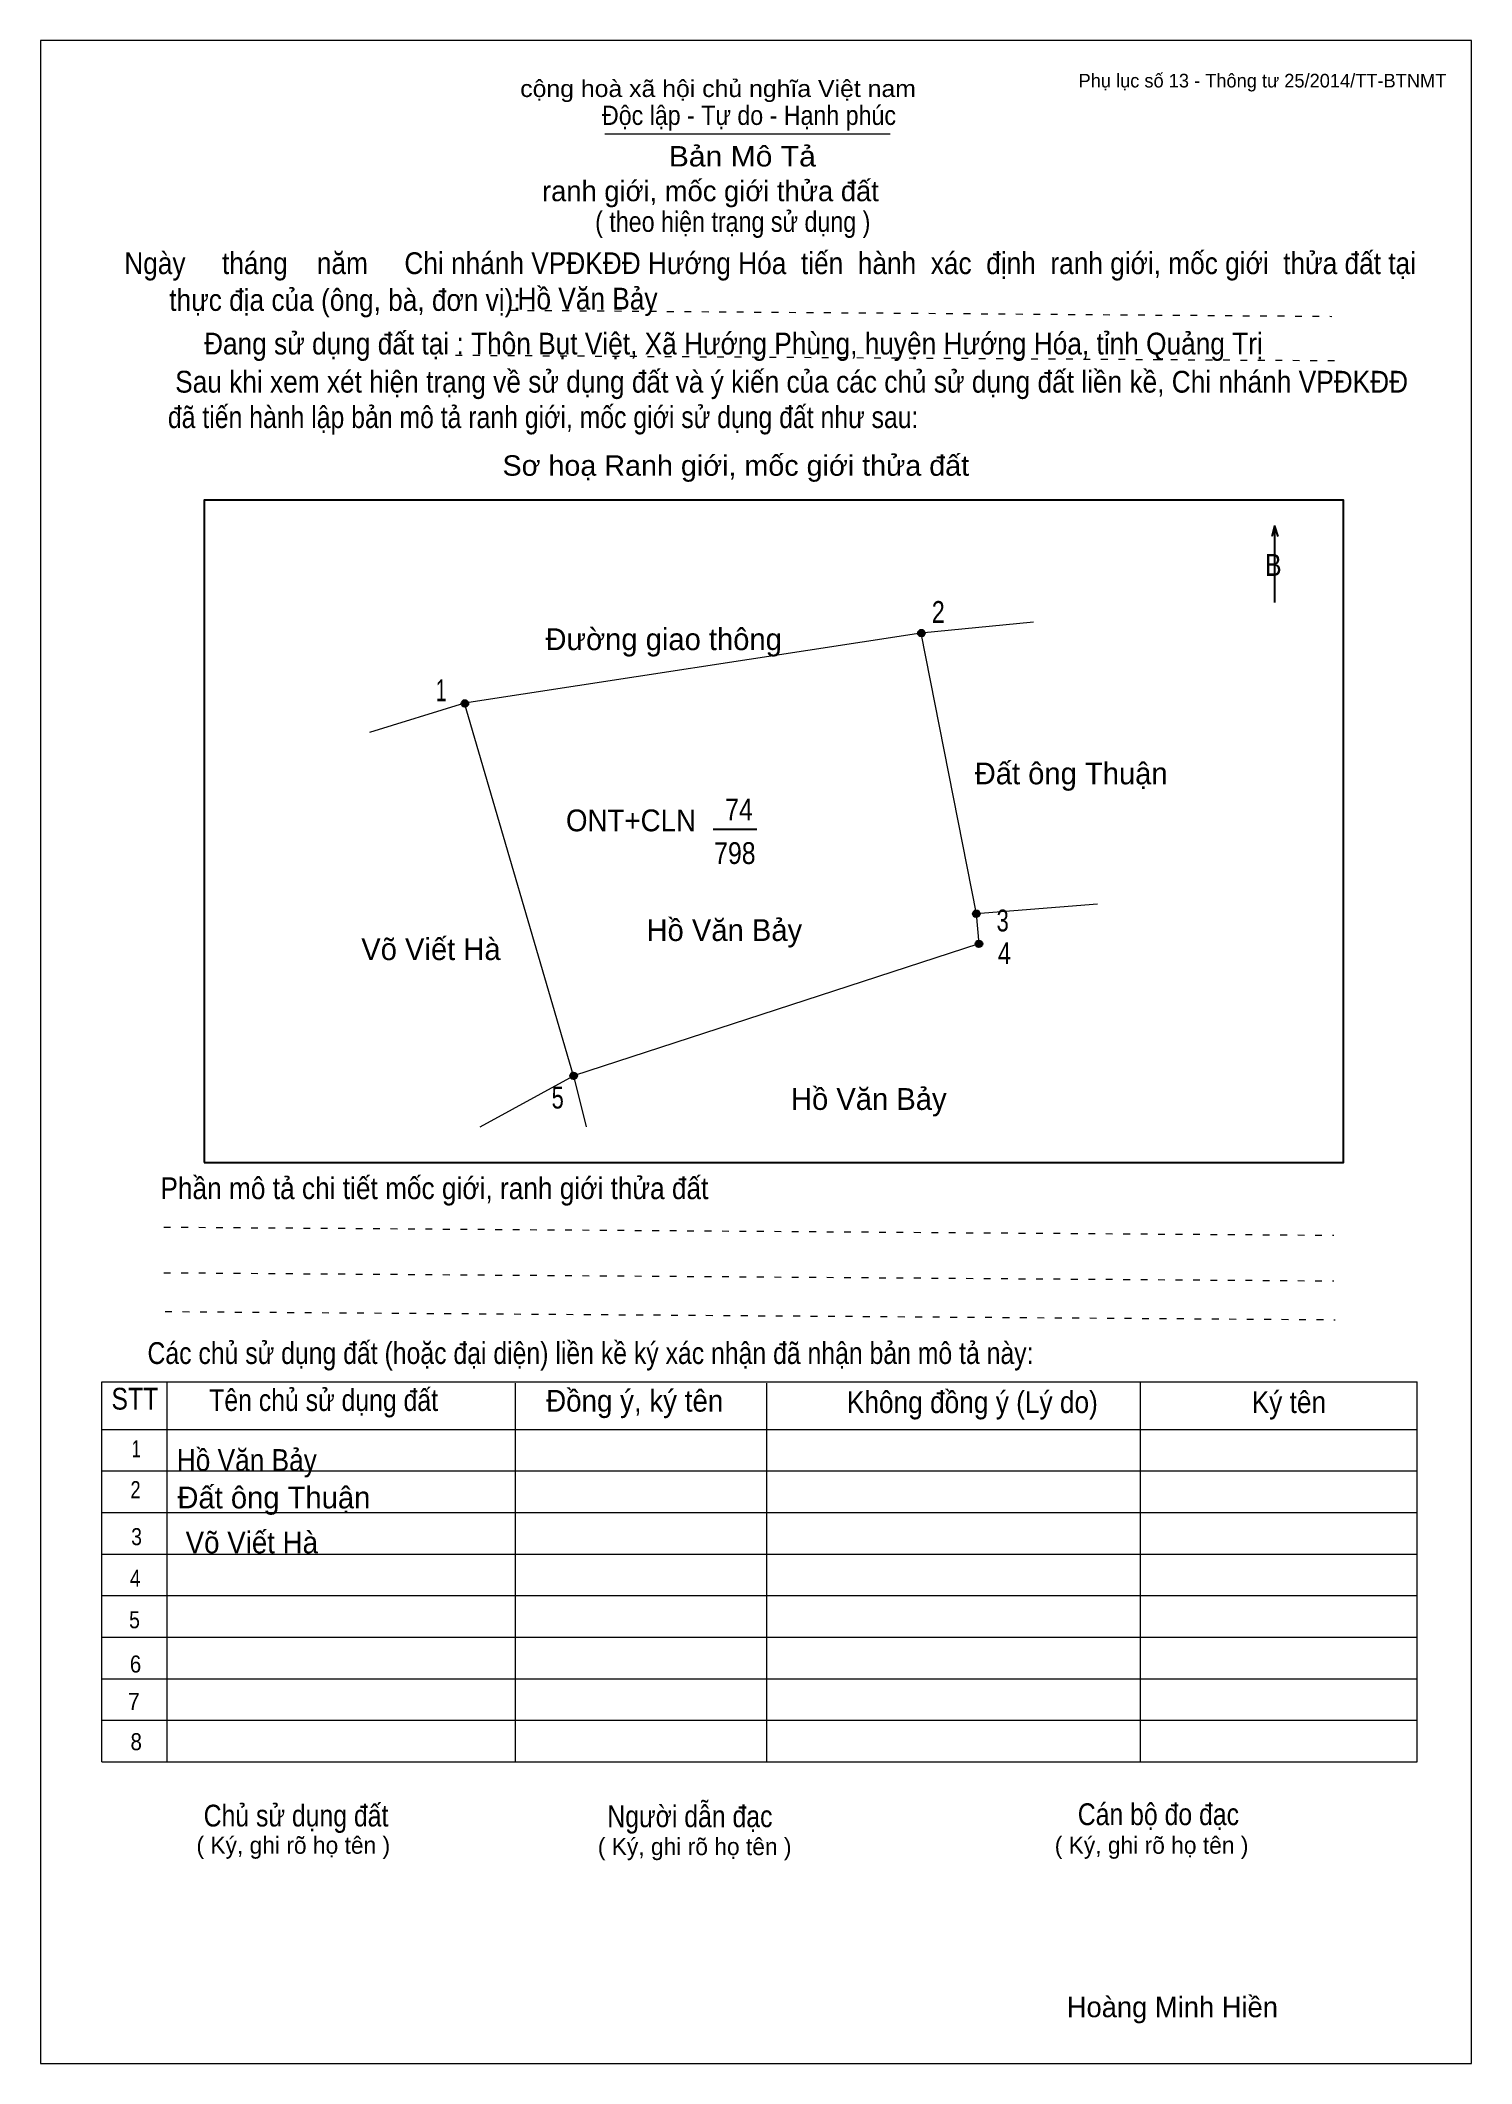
# Model space of a CAD drawing. Header units: centimetres. Extents: x 0 to 21, y 0 to 29.7.
import ezdxf
from ezdxf.enums import TextEntityAlignment as Align

# ---------------------------------------------------------------- set-up
doc = ezdxf.new("R2010")
doc.units = ezdxf.units.CM
doc.header["$LTSCALE"] = 0.13
doc.linetypes.add('DOTTED', pattern=[1.5, 0.3, -1.2])
for name, color, linetype, lineweight in [('1', 7, 'Continuous', 13), ('32', 7, 'Continuous', 25), ('33', 7, 'Continuous', 25), ('6', 7, 'Continuous', 13), ('62', 7, 'Continuous', 13)]:
    doc.layers.add(name, color=color, linetype=linetype, lineweight=lineweight)
doc.layers.add('34', color=7, linetype='Continuous')
doc.layers.add('63', color=7, linetype='Continuous')

msp = doc.modelspace()

# ---------------------------------------------------------------- hatches: boundary and pattern name
at = {"layer": '32'}
for points in [[(12.9777, 21, 1), (12.8777, 21, 1)], [(6.2785, 19.9673, 1), (6.1785, 19.9673, 1)], [(13.7825, 16.8795, 1), (13.6825, 16.8795, 1)], [(13.8215, 16.4381, 1), (13.7215, 16.4381, 1)], [(7.8738, 14.5, 1), (7.7738, 14.5, 1)]]:
    msp.add_hatch(color=256, dxfattribs=at).paths.add_polyline_path(points)

# ---------------------------------------------------------------- linework, layer by layer
at = {"layer": '1'}
msp.add_lwpolyline([(21, 0), (21, 29.7), (0, 29.7), (0, 0)], close=True, dxfattribs=at)
at = {"layer": '32'}
for centre in [(12.9277, 21), (6.2285, 19.9673), (13.7325, 16.8795), (13.7715, 16.4381), (7.8238, 14.5)]:
    msp.add_circle(centre, 0.05, dxfattribs=at)
at = {"layer": '33'}
msp.add_line((9.87, 18.12), (10.51, 18.12), dxfattribs=at)
at = {"layer": '6'}
for p, q in [((14.57, 21.16), (12.92, 21)), ((12.92, 21), (6.22, 19.97)), ((12.92, 21), (13.73, 16.88)), ((6.22, 19.97), (4.83, 19.54)), ((7.82, 14.5), (6.22, 19.97)), ((15.51, 17.02), (13.73, 16.88))]:
    msp.add_line(p, q, dxfattribs=at)
for points in [[(13.73, 16.88), (13.77, 16.44), (7.82, 14.5)], [(6.45, 13.75), (7.82, 14.5), (8.01, 13.75)]]:
    msp.add_lwpolyline(points, dxfattribs=at)
at = {"layer": '62'}
for p, q in [((8.28, 28.33), (12.47, 28.33)), ((0.9, 10.01), (20.2, 10.01)), ((0.9, 4.43), (0.9, 10.01)), ((1.86, 4.43), (1.86, 10.01)), ((6.97, 4.43), (6.97, 9.99)), ((10.66, 4.43), (10.66, 9.99)), ((16.14, 4.43), (16.14, 10.01)), ((20.2, 4.43), (20.2, 10.01)), ((0.9, 9.31), (20.2, 9.31)), ((0.9, 8.7), (20.2, 8.7)), ((0.9, 8.09), (20.2, 8.09)), ((0.9, 7.48), (20.2, 7.48)), ((0.9, 6.87), (20.2, 6.87)), ((0.9, 6.26), (20.2, 6.26)), ((0.9, 5.65), (20.2, 5.65)), ((0.9, 5.04), (20.2, 5.04)), ((0.9, 4.43), (20.2, 4.43))]:
    msp.add_line(p, q, dxfattribs=at)
at = {"layer": '62', "linetype": 'DOTTED'}
for p, q in [((6.89, 25.74), (18.95, 25.65)), ((6.09, 25.08), (19.04, 25)), ((1.81, 12.28), (18.98, 12.16)), ((1.81, 11.61), (18.98, 11.49)), ((1.83, 11.04), (19, 10.92))]:
    msp.add_line(p, q, dxfattribs=at)
at = {"layer": '62', "lineweight": 25}
for p, q in [((18.11, 22.58), (18.11, 21.45)), ((18.11, 22.57), (18.07, 22.42)), ((18.11, 22.57), (18.16, 22.42))]:
    msp.add_line(p, q, dxfattribs=at)
msp.add_lwpolyline([(2.4, 13.23), (19.12, 13.23), (19.12, 22.95), (2.4, 22.95)], close=True, dxfattribs=at)

# ---------------------------------------------------------------- texts
at = {"layer": '32'}
for s, width, p in [('2', 0.8, (13.175, 21.15)), ('1', 0.65, (5.88, 20)), ('3', 0.75, (14.12, 16.62)), ('4', 0.8, (14.145, 16.14)), ('5', 0.75, (7.59, 14.02))]:
    msp.add_text(s, height=0.32, dxfattribs=dict(at, width=width)).set_placement(p, align=Align.CENTER)
at = {"layer": '33'}
for s, p in [('Đường giao thông', (9.145, 20.75)), ('Đất ông Thuận', (15.125, 18.78)), ('Hồ Văn Bảy', (10.035, 16.48)), ('Võ Viết Hà', (5.73, 16.2)), ('Hồ Văn Bảy', (12.155, 14)), ('Đất ông Thuận', (3.425, 8.15))]:
    msp.add_text(s, height=0.32, dxfattribs=at).set_placement(p, align=Align.CENTER)
at = {"layer": '33', "width": 0.95}
msp.add_text('ONT+CLN', height=0.32, dxfattribs=at).set_placement((9.62, 18.09), align=Align.RIGHT)
at = {"layer": '33', "width": 0.85}
for s, p in [('74', (10.25, 18.25)), ('798', (10.19, 17.61))]:
    msp.add_text(s, height=0.32, dxfattribs=at).set_placement(p, align=Align.CENTER)
at = {"layer": '34'}
for s, width, p in [('Hồ Văn Bảy', 0.9, (7, 25.75)), ('Hồ Văn Bảy', 0.9, (2, 8.7)), ('Võ Viết Hà', 0.95, (2.13, 7.49))]:
    msp.add_text(s, height=0.32, dxfattribs=dict(at, width=width)).set_placement(p)
at = {"layer": '62'}
for s, height, width, p in [('cộng hoà xã hội chủ nghĩa Việt nam', 0.2474, 1.1, (7.04, 28.87)), ('Độc lập - Tự do - Hạnh phúc', 0.2828, 0.9, (8.24, 28.46)), ('Bản Mô Tả', 0.3, 1.1, (9.22, 27.85)), ('( theo hiện trạng sử dụng )', 0.3, 0.85, (8.14, 26.89)), ('Ngày     tháng    năm     Chi nhánh VPĐKĐĐ Hướng Hóa  tiến  hành  xác  định  ranh giới, mốc giới  thửa đất tại ', 0.32, 0.9, (1.23, 26.27)), ('thực địa của (ông, bà, đơn vị): ', 0.32, 0.9, (1.89, 25.73)), ('Đang sử dụng đất tại : Thôn Bụt Việt, Xã Hướng Phùng, huyện Hướng Hóa, tỉnh Quảng Trị', 0.32, 0.9, (2.4, 25.09)), (' Sau khi xem xét hiện trạng về sử dụng đất và ý kiến của các chủ sử dụng đất liền kề, Chi nhánh VPĐKĐĐ ', 0.32, 0.9, (1.87, 24.53)), ('đã tiến hành lập bản mô tả ranh giới, mốc giới sử dụng đất như sau:', 0.32, 0.85, (1.87, 24.01)), ('Sơ hoạ Ranh giới, mốc giới thửa đất', 0.3, 1.05, (6.78, 23.31)), ('B', 0.32, 0.85, (17.97, 21.84)), ('Phần mô tả chi tiết mốc giới, ranh giới thửa đất ', 0.32, 0.9, (1.76, 12.69)), ('Các chủ sử dụng đất (hoặc đại diện) liền kề ký xác nhận đã nhận bản mô tả này:', 0.32, 0.85, (1.57, 10.27))]:
    msp.add_text(s, height=height, dxfattribs=dict(at, width=width)).set_placement(p)
msp.add_text('ranh giới, mốc giới thửa đất', height=0.3, dxfattribs=at).set_placement((7.36, 27.34))
for s, height, width, p in [('STT', 0.32, 0.85, (1.385, 9.6)), ('Tên chủ sử dụng đất', 0.32, 0.85, (4.155, 9.58)), ('Đồng ý, ký tên', 0.32, 0.95, (8.72, 9.57)), ('Không đồng ý (Lý do)', 0.32, 0.9, (13.675, 9.55)), ('Ký tên', 0.32, 0.9, (18.32, 9.55)), ('1', 0.25, 0.7, (1.405, 8.9)), ('2', 0.25, 0.8, (1.395, 8.3)), ('3', 0.25, 0.85, (1.41, 7.61)), ('4', 0.25, 0.85, (1.39, 7)), ('5', 0.25, 0.85, (1.38, 6.39)), ('6', 0.25, 0.9, (1.395, 5.74)), ('7', 0.25, 0.95, (1.37, 5.19)), ('8', 0.25, 0.9, (1.405, 4.6)), ('Người dẫn đạc', 0.32, 0.85, (9.53, 3.47)), ('Chủ sử dụng đất', 0.32, 0.85, (3.75, 3.48)), ('Cán bộ đo đạc', 0.32, 0.85, (16.405, 3.5))]:
    msp.add_text(s, height=height, dxfattribs=dict(at, width=width)).set_placement(p, align=Align.CENTER)
for p in [(3.71, 3.08), (9.6, 3.06), (16.305, 3.08)]:
    msp.add_text('( Ký, ghi rõ họ tên )', height=0.25, dxfattribs=at).set_placement(p, align=Align.CENTER)
at = {"layer": '63'}
msp.add_text('Phụ lục số 13 - Thông tư 25/2014/TT-BTNMT', height=0.2, dxfattribs=at).set_placement((20.63, 29.01), align=Align.RIGHT)
msp.add_text('Hoàng Minh Hiền', height=0.3, dxfattribs=at).set_placement((16.61, 0.68), align=Align.CENTER)

doc.saveas('drawing.dxf')
